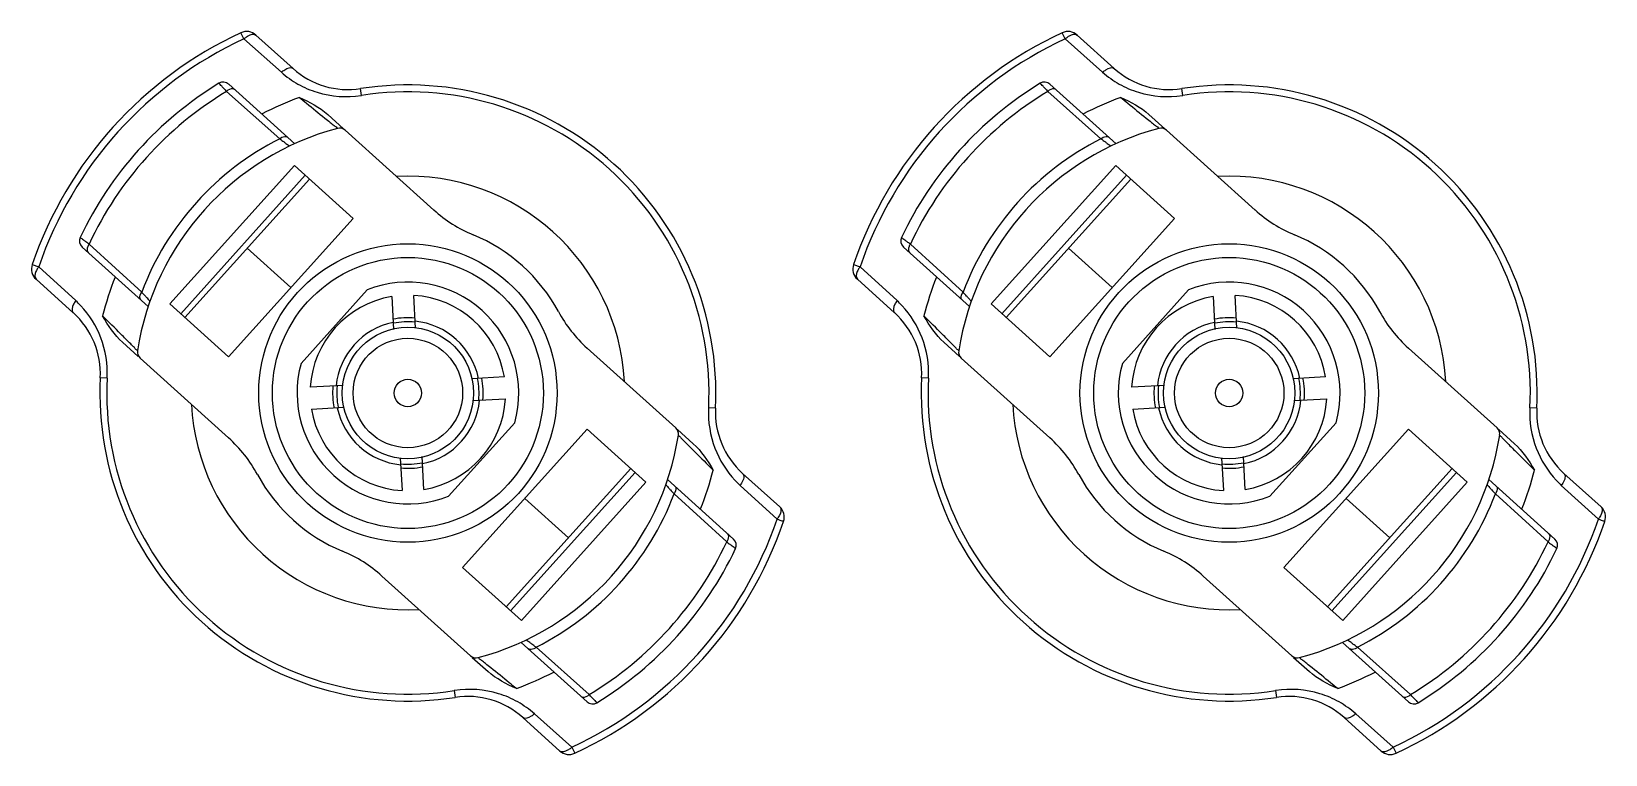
# Model space of a CAD drawing. Header units: millimetres. Extents: x 10297564 to 11610295, y -9287743 to -8409454.
# Drawn here: x 10493704 to 10494858, y -9075294 to -9074764 of the extents above; entities that cross this region are included whole.
import ezdxf

# ---------------------------------------------------------------- set-up
doc = ezdxf.new("R2010")
doc.units = ezdxf.units.MM
doc.header["$LTSCALE"] = 100
doc.layers.add('-0', color=7, linetype='Continuous')

# ---------------------------------------------------------------- blocks, each defined once
blk = doc.blocks.new('인버터 외형도')
at = {"layer": '-0', "linetype": 'Continuous'}
for p, q in [((93539.21, 55065.96), (93537.63, 55069.37)), ((93539.21, 55065.96), (93559.84, 55047.66)), ((93566.26, 55049.75), (93545.83, 55068.14)), ((93990.68, 55065.96), (93989.1, 55069.37)), ((93990.68, 55065.96), (94011.31, 55047.66)), ((94017.73, 55049.75), (93997.3, 55068.14)), ((93567.18, 55008.42), (93530.88, 55041.1)), ((93603.98, 55034.97), (93603.4, 55038.69)), ((94018.65, 55008.42), (93982.35, 55041.1)), ((94055.45, 55034.97), (94054.87, 55038.69)), ((93529.72, 55037.14), (93558.92, 55011.11)), ((93981.19, 55037.14), (94010.39, 55011.11)), ((93594.01, 55016.66), (93585.3, 55024.5)), ((94045.48, 55016.66), (94036.77, 55024.5)), ((93594.93, 55015.83), (93643.64, 54971.97)), ((94046.4, 55015.83), (94095.11, 54971.97)), ((93567, 54996.43), (93498.52, 54920.38)), ((93567, 54996.43), (93599.33, 54967.32)), ((94018.47, 54996.43), (93949.99, 54920.38)), ((94018.47, 54996.43), (94050.8, 54967.32)), ((93572.98, 54991.05), (93504.5, 54915)), ((93575.28, 54988.97), (93506.81, 54912.92)), ((94024.45, 54991.05), (93955.97, 54915)), ((94026.75, 54988.97), (93958.28, 54912.92)), ((93599.33, 54967.32), (93530.85, 54891.27)), ((94050.8, 54967.32), (93982.32, 54891.27)), ((93483.08, 54926.89), (93454.14, 54953.2)), ((93934.55, 54926.89), (93905.61, 54953.2)), ((93486.62, 54918.95), (93450.33, 54951.63)), ((93541.05, 54950.95), (93565.09, 54929.3)), ((93938.09, 54918.95), (93901.8, 54951.63)), ((93992.52, 54950.95), (94016.56, 54929.3)), ((93422.91, 54941.96), (93426.47, 54940.75)), ((93446.83, 54922.15), (93426.47, 54940.75)), ((93874.38, 54941.96), (93877.94, 54940.75)), ((93898.3, 54922.15), (93877.94, 54940.75)), ((93425, 54933.94), (93445.42, 54915.55)), ((93570.67, 54887.7), (93607.04, 54928.1)), ((93876.47, 54933.94), (93896.89, 54915.55)), ((94022.14, 54887.7), (94058.51, 54928.1)), ((93530.85, 54891.27), (93498.52, 54920.38)), ((93620.59, 54924.42), (93621.54, 54906.36)), ((93633.56, 54906.99), (93632.61, 54925.05)), ((93982.32, 54891.27), (93949.99, 54920.38)), ((94072.06, 54924.42), (94073.01, 54906.36)), ((94085.03, 54906.99), (94084.08, 54925.05)), ((93481.13, 54891.49), (93472.52, 54899.25)), ((93776.64, 54852.22), (93727.93, 54896.07)), ((93932.6, 54891.49), (93923.99, 54899.25)), ((94228.11, 54852.22), (94179.4, 54896.07)), ((93482.15, 54890.57), (93530.86, 54846.72)), ((93933.62, 54890.57), (93982.33, 54846.72)), ((93464.06, 54879.58), (93460.3, 54879.76)), ((93593.8, 54875.56), (93575.74, 54874.61)), ((93682.42, 54880.2), (93664.36, 54879.26)), ((93915.53, 54879.58), (93911.77, 54879.76)), ((94045.27, 54875.56), (94027.21, 54874.61)), ((94133.89, 54880.2), (94115.83, 54879.26)), ((93664.99, 54867.23), (93683.05, 54868.18)), ((94116.46, 54867.23), (94134.52, 54868.18)), ((93576.37, 54862.59), (93594.43, 54863.54)), ((93798.49, 54863.03), (93794.73, 54863.22)), ((94027.84, 54862.59), (94045.9, 54863.54)), ((94249.96, 54863.03), (94246.2, 54863.22)), ((93688.12, 54855.09), (93651.75, 54814.69)), ((93659.46, 54775.47), (93727.94, 54851.52)), ((93727.94, 54851.52), (93760.27, 54822.41)), ((93777.66, 54851.3), (93786.27, 54843.54)), ((94139.59, 54855.09), (94103.22, 54814.69)), ((94110.93, 54775.47), (94179.41, 54851.52)), ((94179.41, 54851.52), (94211.74, 54822.41)), ((94229.13, 54851.3), (94237.74, 54843.54)), ((93625.23, 54835.8), (93626.18, 54817.74)), ((93638.2, 54818.37), (93637.26, 54836.43)), ((94076.7, 54835.8), (94077.65, 54817.74)), ((94089.67, 54818.37), (94088.73, 54836.43)), ((93683.51, 54753.82), (93751.98, 54829.87)), ((93685.81, 54751.75), (93754.29, 54827.79)), ((93760.27, 54822.41), (93691.8, 54746.36)), ((93808.47, 54791.16), (93772.17, 54823.84)), ((93833.8, 54808.86), (93813.37, 54827.24)), ((94134.98, 54753.82), (94203.45, 54829.87)), ((94137.28, 54751.75), (94205.76, 54827.79)), ((94211.74, 54822.41), (94143.27, 54746.36)), ((94259.93, 54791.16), (94223.64, 54823.84)), ((94285.27, 54808.86), (94264.84, 54827.24)), ((93775.71, 54815.9), (93804.65, 54789.59)), ((93811.96, 54820.65), (93832.32, 54802.04)), ((94227.18, 54815.9), (94256.12, 54789.59)), ((94263.43, 54820.65), (94283.79, 54802.04)), ((93717.75, 54791.84), (93693.7, 54813.49)), ((94169.22, 54791.84), (94145.17, 54813.49)), ((93615.15, 54770.82), (93663.86, 54726.96)), ((93691.8, 54746.36), (93659.46, 54775.47)), ((94066.62, 54770.82), (94115.33, 54726.96)), ((94143.27, 54746.36), (94110.93, 54775.47)), ((93727.91, 54701.69), (93691.62, 54734.37)), ((93729.07, 54705.65), (93699.88, 54731.68)), ((94179.38, 54701.69), (94143.09, 54734.37)), ((94180.54, 54705.65), (94151.35, 54731.68)), ((93664.79, 54726.13), (93673.49, 54718.29)), ((94116.26, 54726.13), (94124.96, 54718.29)), ((93654.81, 54707.82), (93655.39, 54704.1)), ((94106.28, 54707.82), (94106.86, 54704.1)), ((93692.54, 54693.04), (93712.96, 54674.65)), ((93719.58, 54676.83), (93698.95, 54695.13)), ((94144.01, 54693.04), (94164.43, 54674.65)), ((94171.05, 54676.83), (94150.42, 54695.13)), ((93719.58, 54676.83), (93721.16, 54673.42)), ((94171.05, 54676.83), (94172.63, 54673.42))]:
    blk.add_line(p, q, dxfattribs=at)
for centre, radius in [((93629.4, 54871.4), 82.02), ((94080.87, 54871.4), 82.02), ((93629.4, 54871.4), 74.49), ((94080.87, 54871.4), 74.49), ((93629.4, 54871.4), 36.12), ((93629.4, 54871.4), 30.1), ((94080.87, 54871.4), 36.12), ((94080.87, 54871.4), 30.1), ((93629.4, 54871.4), 7.52), ((94080.87, 54871.4), 7.52)]:
    blk.add_circle(centre, radius, dxfattribs=at)
for centre, radius, start, end in [((93629.4, 54871.4), 218.21, 114.8676, 161.1324), ((93629.4, 54871.4), 214.45, 114.86886, 161.13137), ((93540.8, 55062.55), 7.52, 48.00002, 114.8676), ((93549.21, 55055.11), 14.76, 129.29615, 132.65506), ((94080.87, 54871.4), 218.21, 114.8676, 161.1324), ((94080.87, 54871.4), 214.45, 114.86886, 161.13137), ((93992.27, 55062.55), 7.52, 48.00002, 114.8676), ((94000.68, 55055.11), 14.76, 129.29615, 132.65506), ((93596.47, 55083.3), 45.15, 227.99998, 278.83328), ((94047.94, 55083.3), 45.15, 227.99998, 278.83328), ((93629.4, 54871.4), 199.4, 121.39845, 154.60155), ((93527.86, 55037.74), 4.51, 48, 121.39845), ((93752.04, 55248.79), 306.96, 223.18114, 223.59097), ((93629.4, 54871.4), 169.3, 357.16671, 98.83329), ((94080.87, 54871.4), 199.4, 121.39845, 154.60155), ((93979.33, 55037.74), 4.51, 48, 121.39845), ((94203.51, 55248.79), 306.96, 223.18114, 223.59097), ((94080.87, 54871.4), 169.3, 357.16671, 98.83329), ((93629.4, 54871.4), 193.41, 121.02237, 154.97763), ((93629.4, 54871.4), 173.06, 110.16143, 117.59726), ((93597.15, 55074.24), 39.86, 279.43841, 279.86675), ((93629.4, 54871.4), 165.54, 357.16759, 98.83305), ((94080.87, 54871.4), 193.41, 121.02237, 154.97763), ((94080.87, 54871.4), 173.06, 110.16143, 117.59726), ((94048.62, 55074.24), 39.86, 279.43841, 279.86675), ((94080.87, 54871.4), 165.54, 357.16759, 98.83305), ((93629.4, 54871.4), 150.49, 104.88018, 171.11982), ((93591.91, 55012.48), 4.51, 48, 104.88018), ((94080.87, 54871.4), 150.49, 104.88018, 171.11982), ((94043.38, 55012.48), 4.51, 48, 104.88018), ((93629.4, 54871.4), 156.48, 116.76957, 159.23012), ((93758.95, 55279.42), 334.64, 233.80746, 233.93166), ((94080.87, 54871.4), 156.48, 116.76957, 159.23012), ((94210.42, 55279.42), 334.64, 233.80746, 233.93166), ((93629.4, 54871.4), 119.18, 3, 93), ((94080.87, 54871.4), 119.18, 3, 93), ((93693.99, 55027.89), 75.24, 228, 247.57184), ((94145.46, 55027.89), 75.24, 228, 247.57184), ((93453.35, 54954.98), 4.51, 154.60155, 228), ((93268.16, 54711.63), 304.87, 52.40839, 52.82099), ((93629.4, 54871.4), 94.06, 28.42816, 67.57184), ((93904.82, 54954.98), 4.51, 154.60155, 228), ((93719.63, 54711.63), 304.87, 52.40839, 52.82099), ((94080.87, 54871.4), 94.06, 28.42816, 67.57184), ((93430.03, 54939.53), 7.52, 161.1324, 227.99998), ((93438.29, 54931.95), 14.73, 143.34326, 146.70726), ((93629.4, 54871.4), 173.06, 158.40274, 165.83857), ((93881.5, 54939.53), 7.52, 161.1324, 227.99998), ((93889.76, 54931.95), 14.73, 143.34326, 146.70726), ((94080.87, 54871.4), 173.06, 158.40274, 165.83857), ((93629.4, 54871.4), 60.95, 344.48364, 111.51636), ((94080.87, 54871.4), 60.95, 344.48364, 111.51636), ((93392.81, 54865.9), 77.98, 43.2552, 46.15519), ((93238.63, 54701.23), 332.65, 42.06884, 42.19356), ((93629.4, 54871.4), 53.75, 99.43017, 176.56979), ((93629.4, 54871.4), 53.75, 9.43018, 86.56983), ((93844.28, 54865.9), 77.98, 43.2552, 46.15519), ((93690.1, 54701.23), 332.65, 42.06884, 42.19356), ((94080.87, 54871.4), 53.75, 99.43017, 176.56979), ((94080.87, 54871.4), 53.75, 9.43018, 86.56983), ((93415.21, 54882), 45.15, 357.16671, 48.00001), ((93629.4, 54871.4), 39.64, 101.73415, 174.26585), ((93629.4, 54871.4), 41.38, 84.6364, 101.3636), ((93629.4, 54871.4), 39.13, 84.24614, 101.75386), ((93629.4, 54871.4), 39.64, 11.73415, 84.26585), ((93778.28, 54951.99), 75.24, 208.42816, 228), ((93866.68, 54882), 45.15, 357.16671, 48.00001), ((94080.87, 54871.4), 39.64, 101.73415, 174.26585), ((94080.87, 54871.4), 41.38, 84.6364, 101.3636), ((94080.87, 54871.4), 39.13, 84.24614, 101.75386), ((94080.87, 54871.4), 39.64, 11.73415, 84.26585), ((94229.75, 54951.99), 75.24, 208.42816, 228), ((93485.17, 54893.93), 4.51, 171.11982, 228), ((93936.64, 54893.93), 4.51, 171.11982, 228), ((93629.4, 54871.4), 60.95, 164.48364, 291.51636), ((94080.87, 54871.4), 60.95, 164.48364, 291.51636), ((93629.4, 54871.4), 169.3, 177.16671, 278.83329), ((93629.4, 54871.4), 165.54, 177.16759, 278.83305), ((93422.66, 54882.32), 41.49, 356.21331, 356.63414), ((93629.4, 54871.4), 41.38, 174.6364, 191.3636), ((93629.4, 54871.4), 39.13, 174.24614, 191.75386), ((93629.4, 54871.4), 39.13, 354.24614, 11.75386), ((93629.4, 54871.4), 41.38, 354.6364, 11.3636), ((94080.87, 54871.4), 169.3, 177.16671, 278.83329), ((94080.87, 54871.4), 165.54, 177.16759, 278.83305), ((93874.13, 54882.32), 41.49, 356.21331, 356.63414), ((94080.87, 54871.4), 41.38, 174.6364, 191.3636), ((94080.87, 54871.4), 39.13, 174.24614, 191.75386), ((94080.87, 54871.4), 39.13, 354.24614, 11.75386), ((94080.87, 54871.4), 41.38, 354.6364, 11.3636), ((93629.4, 54871.4), 39.64, 281.73415, 354.26585), ((93629.4, 54871.4), 53.75, 279.43017, 356.56979), ((94080.87, 54871.4), 39.64, 281.73415, 354.26585), ((94080.87, 54871.4), 53.75, 279.43017, 356.56979), ((93629.4, 54871.4), 119.18, 183, 273), ((93629.4, 54871.4), 53.75, 189.43018, 266.56983), ((93629.4, 54871.4), 39.64, 191.73415, 264.26585), ((93836.2, 54860.48), 41.56, 176.21907, 176.63928), ((93843.58, 54860.8), 45.15, 177.16671, 228.00002), ((94080.87, 54871.4), 119.18, 183, 273), ((94080.87, 54871.4), 53.75, 189.43018, 266.56983), ((94080.87, 54871.4), 39.64, 191.73415, 264.26585), ((94287.67, 54860.48), 41.56, 176.21907, 176.63928), ((94295.05, 54860.8), 45.15, 177.16671, 228.00002), ((93773.62, 54848.86), 4.51, 351.11982, 48), ((94225.09, 54848.86), 4.51, 351.11982, 48), ((93480.51, 54790.8), 75.24, 28.42816, 48), ((93629.4, 54871.4), 150.49, 284.88018, 351.11982), ((93931.98, 54790.8), 75.24, 28.42816, 48), ((94080.87, 54871.4), 150.49, 284.88018, 351.11982), ((93629.4, 54871.4), 39.13, 264.24614, 281.75386), ((94080.87, 54871.4), 39.13, 264.24614, 281.75386), ((93629.4, 54871.4), 94.06, 208.42816, 247.57184), ((93629.4, 54871.4), 41.38, 264.6364, 281.3636), ((93629.4, 54871.4), 173.06, 338.40274, 345.83857), ((93865.98, 54876.88), 77.97, 223.25525, 226.15551), ((94080.87, 54871.4), 94.06, 208.42816, 247.57184), ((94080.87, 54871.4), 41.38, 264.6364, 281.3636), ((94080.87, 54871.4), 173.06, 338.40274, 345.83857), ((94317.45, 54876.88), 77.97, 223.25525, 226.15551), ((93629.4, 54871.4), 156.48, 296.76957, 339.23012), ((94020.16, 55041.56), 332.65, 222.06884, 222.19356), ((94080.87, 54871.4), 156.48, 296.76957, 339.23012), ((94471.63, 55041.56), 332.65, 222.06884, 222.19356), ((93828.76, 54803.26), 7.52, 341.1324, 47.99998), ((94280.23, 54803.26), 7.52, 341.1324, 47.99998), ((93629.4, 54871.4), 214.45, 294.86846, 341.13116), ((93629.4, 54871.4), 218.21, 294.8676, 341.1324), ((93820.76, 54810.63), 14.41, 323.32345, 326.80304), ((94080.87, 54871.4), 214.45, 294.86846, 341.13116), ((94080.87, 54871.4), 218.21, 294.8676, 341.1324), ((94272.23, 54810.63), 14.41, 323.32345, 326.80304), ((93629.4, 54871.4), 193.41, 301.02237, 334.97763), ((93990.63, 55031.16), 304.87, 232.40839, 232.82099), ((93805.44, 54787.81), 4.51, 334.60155, 48), ((94080.87, 54871.4), 193.41, 301.02237, 334.97763), ((94442.1, 55031.16), 304.87, 232.40839, 232.82099), ((94256.91, 54787.81), 4.51, 334.60155, 48), ((93564.8, 54714.9), 75.24, 48, 67.57184), ((93629.4, 54871.4), 199.4, 301.39845, 334.60155), ((94016.27, 54714.9), 75.24, 48, 67.57184), ((94080.87, 54871.4), 199.4, 301.39845, 334.60155), ((93499.84, 54463.37), 334.64, 53.80746, 53.93166), ((93951.31, 54463.37), 334.64, 53.80746, 53.93166), ((93666.88, 54730.32), 4.51, 228, 284.88018), ((94118.35, 54730.32), 4.51, 228, 284.88018), ((93629.4, 54871.4), 173.06, 290.16143, 297.59726), ((94080.87, 54871.4), 173.06, 290.16143, 297.59726), ((93661.65, 54668.48), 39.93, 99.4331, 99.86081), ((93662.33, 54659.49), 45.15, 47.99998, 98.83328), ((93730.93, 54705.05), 4.51, 228, 301.39845), ((93506.75, 54494), 306.96, 43.18114, 43.59097), ((94113.12, 54668.48), 39.93, 99.4331, 99.86081), ((94113.8, 54659.49), 45.15, 47.99998, 98.83328), ((94182.4, 54705.05), 4.51, 228, 301.39845), ((93958.22, 54494), 306.96, 43.18114, 43.59097), ((93709.57, 54687.7), 14.77, 309.29306, 312.64696), ((94161.04, 54687.7), 14.77, 309.29306, 312.64696), ((93717.99, 54680.24), 7.52, 228.00002, 294.8676), ((94169.46, 54680.24), 7.52, 228.00002, 294.8676)]:
    blk.add_arc(centre, radius, start, end, dxfattribs=at)
for points, knots in [([(93539.86, 55066.53), (93540.42, 55066.98), (93542.03, 55068.16), (93544.79, 55069.08), (93545.83, 55068.14)], [0, 0, 0, 0, 0.338702, 1, 1, 1, 1]), ([(93991.33, 55066.53), (93991.89, 55066.98), (93993.5, 55068.16), (93996.26, 55069.08), (93997.3, 55068.14)], [0, 0, 0, 0, 0.338702, 1, 1, 1, 1]), ([(93559.84, 55047.66), (93560.41, 55048.17), (93562.09, 55049.52), (93565.11, 55050.78), (93566.26, 55049.75)], [0, 0, 0, 0, 0.332084, 1, 1, 1, 1]), ([(93559.84, 55047.66), (93562.69, 55045.26), (93568.83, 55040.72), (93583.33, 55034.65), (93595.74, 55033.6), (93603.68, 55034.92)], [0, 0, 0, 0, 0.238069, 0.484653, 1, 1, 1, 1]), ([(94011.31, 55047.66), (94011.88, 55048.17), (94013.56, 55049.52), (94016.58, 55050.78), (94017.73, 55049.75)], [0, 0, 0, 0, 0.332084, 1, 1, 1, 1]), ([(94011.31, 55047.66), (94014.16, 55045.26), (94020.3, 55040.72), (94034.8, 55034.65), (94047.21, 55033.6), (94055.15, 55034.92)], [0, 0, 0, 0, 0.238069, 0.484653, 1, 1, 1, 1]), ([(93528.21, 55038.73), (93527.83, 55039.14), (93527.16, 55039.81), (93526.34, 55040.83), (93525.79, 55041.14), (93525.59, 55041.64), (93525.51, 55041.6)], [0, 0, 0, 0, 0.424919, 0.740108, 0.93407, 1, 1, 1, 1]), ([(93534.14, 55038.16), (93533.91, 55038.37), (93532.35, 55039.03), (93530.67, 55038), (93529.72, 55037.14)], [0, 0, 0, 0, 0.196664, 1, 1, 1, 1]), ([(93979.68, 55038.73), (93979.3, 55039.14), (93978.63, 55039.81), (93977.8, 55040.83), (93977.26, 55041.14), (93977.06, 55041.64), (93976.98, 55041.6)], [0, 0, 0, 0, 0.424919, 0.740108, 0.93407, 1, 1, 1, 1]), ([(93985.61, 55038.16), (93985.38, 55038.37), (93983.82, 55039.03), (93982.14, 55038), (93981.19, 55037.14)], [0, 0, 0, 0, 0.196664, 1, 1, 1, 1]), ([(93569.75, 55033.85), (93571.07, 55032.79), (93575.72, 55028.98), (93580.38, 55025.17), (93583.75, 55022.46)], [0, 0, 0, 0, 0.281113, 1, 1, 1, 1]), ([(94021.22, 55033.85), (94022.54, 55032.79), (94027.19, 55028.98), (94031.85, 55025.17), (94035.22, 55022.46)], [0, 0, 0, 0, 0.281113, 1, 1, 1, 1]), ([(93583.75, 55022.46), (93584.72, 55021.68), (93586.44, 55020.37), (93588.58, 55018.41), (93590.01, 55017.7), (93590.55, 55016.79), (93590.75, 55016.84)], [0, 0, 0, 0, 0.416449, 0.733013, 0.931329, 1, 1, 1, 1]), ([(94035.22, 55022.46), (94036.19, 55021.68), (94037.91, 55020.37), (94040.05, 55018.41), (94041.48, 55017.7), (94042.02, 55016.79), (94042.22, 55016.84)], [0, 0, 0, 0, 0.416449, 0.733013, 0.931329, 1, 1, 1, 1]), ([(93558.92, 55011.11), (93559.27, 55011.41), (93560.42, 55012.27), (93562.39, 55012.73), (93563.16, 55012.04)], [0, 0, 0, 0, 0.312788, 1, 1, 1, 1]), ([(94010.39, 55011.11), (94010.74, 55011.41), (94011.89, 55012.27), (94013.86, 55012.73), (94014.63, 55012.04)], [0, 0, 0, 0, 0.312788, 1, 1, 1, 1]), ([(93561.93, 55008.92), (93562.54, 55008.48), (93563.31, 55007.78), (93564.16, 55007.43), (93564.36, 55007.11), (93564.43, 55007.14)], [0, 0, 0, 0, 0.736988, 0.932727, 1, 1, 1, 1]), ([(94013.4, 55008.92), (94014.01, 55008.48), (94014.78, 55007.78), (94015.63, 55007.43), (94015.83, 55007.11), (94015.9, 55007.14)], [0, 0, 0, 0, 0.736988, 0.932727, 1, 1, 1, 1]), ([(93449.27, 54956.92), (93449.23, 54956.84), (93449.75, 54956.69), (93450.12, 54956.18), (93451.22, 54955.47), (93451.95, 54954.87), (93452.4, 54954.53)], [0, 0, 0, 0, 0.065935, 0.259896, 0.575085, 1, 1, 1, 1]), ([(93454.14, 54953.2), (93453.85, 54952.8), (93453.05, 54951.52), (93452.79, 54949.41), (93453.58, 54948.7)], [0, 0, 0, 0, 0.318855, 1, 1, 1, 1]), ([(93900.74, 54956.92), (93900.7, 54956.84), (93901.22, 54956.69), (93901.59, 54956.18), (93902.69, 54955.47), (93903.42, 54954.87), (93903.87, 54954.53)], [0, 0, 0, 0, 0.065935, 0.259896, 0.575085, 1, 1, 1, 1]), ([(93905.61, 54953.2), (93905.32, 54952.8), (93904.52, 54951.52), (93904.26, 54949.41), (93905.05, 54948.7)], [0, 0, 0, 0, 0.318855, 1, 1, 1, 1]), ([(93425.98, 54940.04), (93425.58, 54939.44), (93424.58, 54937.72), (93423.95, 54934.87), (93425, 54933.94)], [0, 0, 0, 0, 0.338669, 1, 1, 1, 1]), ([(93877.45, 54940.04), (93877.05, 54939.44), (93876.05, 54937.72), (93875.42, 54934.87), (93876.47, 54933.94)], [0, 0, 0, 0, 0.338669, 1, 1, 1, 1]), ([(93482.6, 54922.57), (93482.39, 54922.76), (93481.62, 54924.18), (93482.38, 54925.87), (93483.08, 54926.89)], [0, 0, 0, 0, 0.191653, 1, 1, 1, 1]), ([(93934.07, 54922.57), (93933.86, 54922.76), (93933.09, 54924.18), (93933.85, 54925.87), (93934.55, 54926.89)], [0, 0, 0, 0, 0.191653, 1, 1, 1, 1]), ([(93446.83, 54922.15), (93446.38, 54921.52), (93445.21, 54919.72), (93444.27, 54916.58), (93445.42, 54915.55)], [0, 0, 0, 0, 0.332083, 1, 1, 1, 1]), ([(93464.08, 54879.88), (93464.51, 54887.24), (93462.11, 54901.83), (93454.35, 54914.29), (93449.61, 54919.34)], [0, 0, 0, 0, 0.515411, 1, 1, 1, 1]), ([(93487.61, 54921.82), (93487.63, 54921.89), (93487.29, 54922.06), (93486.85, 54922.87), (93486.07, 54923.56), (93485.57, 54924.12)], [0, 0, 0, 0, 0.067289, 0.263023, 1, 1, 1, 1]), ([(93898.3, 54922.15), (93897.85, 54921.52), (93896.68, 54919.72), (93895.74, 54916.58), (93896.89, 54915.55)], [0, 0, 0, 0, 0.332083, 1, 1, 1, 1]), ([(93915.55, 54879.88), (93915.98, 54887.24), (93913.58, 54901.83), (93905.82, 54914.29), (93901.08, 54919.34)], [0, 0, 0, 0, 0.515411, 1, 1, 1, 1]), ([(93939.08, 54921.82), (93939.1, 54921.89), (93938.76, 54922.06), (93938.32, 54922.87), (93937.54, 54923.56), (93937.04, 54924.12)], [0, 0, 0, 0, 0.067289, 0.263023, 1, 1, 1, 1]), ([(93474.39, 54901), (93473.48, 54901.91), (93469.24, 54906.19), (93464.92, 54910.38), (93461.59, 54913.74)], [0, 0, 0, 0, 0.214659, 1, 1, 1, 1]), ([(93925.86, 54901), (93924.95, 54901.91), (93920.71, 54906.19), (93916.39, 54910.38), (93913.06, 54913.74)], [0, 0, 0, 0, 0.214659, 1, 1, 1, 1]), ([(93480.71, 54894.63), (93480.74, 54894.83), (93479.77, 54895.27), (93478.92, 54896.62), (93476.75, 54898.54), (93475.27, 54900.11), (93474.39, 54901)], [0, 0, 0, 0, 0.068681, 0.266975, 0.583551, 1, 1, 1, 1]), ([(93932.18, 54894.63), (93932.21, 54894.83), (93931.24, 54895.27), (93930.39, 54896.62), (93928.22, 54898.54), (93926.74, 54900.11), (93925.86, 54901)], [0, 0, 0, 0, 0.068681, 0.266975, 0.583551, 1, 1, 1, 1]), ([(93794.71, 54862.91), (93794.28, 54855.56), (93796.68, 54840.96), (93804.45, 54828.5), (93809.19, 54823.45)], [0, 0, 0, 0, 0.515411, 1, 1, 1, 1]), ([(94246.18, 54862.91), (94245.75, 54855.56), (94248.15, 54840.96), (94255.92, 54828.5), (94260.66, 54823.45)], [0, 0, 0, 0, 0.515411, 1, 1, 1, 1]), ([(93778.08, 54848.16), (93778.05, 54847.96), (93779.02, 54847.52), (93779.88, 54846.17), (93782.04, 54844.25), (93783.52, 54842.68), (93784.4, 54841.79)], [0, 0, 0, 0, 0.068681, 0.266975, 0.583551, 1, 1, 1, 1]), ([(93784.4, 54841.79), (93785.31, 54840.88), (93789.55, 54836.6), (93793.87, 54832.41), (93797.2, 54829.05)], [0, 0, 0, 0, 0.214659, 1, 1, 1, 1]), ([(94229.55, 54848.16), (94229.52, 54847.96), (94230.49, 54847.52), (94231.35, 54846.17), (94233.51, 54844.25), (94234.99, 54842.68), (94235.87, 54841.79)], [0, 0, 0, 0, 0.068681, 0.266975, 0.583551, 1, 1, 1, 1]), ([(94235.87, 54841.79), (94236.78, 54840.88), (94241.02, 54836.6), (94245.34, 54832.41), (94248.67, 54829.05)], [0, 0, 0, 0, 0.214659, 1, 1, 1, 1]), ([(93813.37, 54827.24), (93813.66, 54826.98), (93814.68, 54824.66), (93813.12, 54822.24), (93811.96, 54820.65)], [0, 0, 0, 0, 0.166451, 1, 1, 1, 1]), ([(94264.84, 54827.24), (94265.13, 54826.98), (94266.15, 54824.66), (94264.59, 54822.24), (94263.43, 54820.65)], [0, 0, 0, 0, 0.166451, 1, 1, 1, 1]), ([(93771.19, 54820.97), (93771.16, 54820.91), (93771.5, 54820.73), (93771.94, 54819.92), (93772.72, 54819.24), (93773.22, 54818.68)], [0, 0, 0, 0, 0.067289, 0.263023, 1, 1, 1, 1]), ([(93776.19, 54820.22), (93776.41, 54820.03), (93777.18, 54818.61), (93776.41, 54816.92), (93775.71, 54815.9)], [0, 0, 0, 0, 0.191653, 1, 1, 1, 1]), ([(94222.66, 54820.97), (94222.63, 54820.91), (94222.97, 54820.73), (94223.41, 54819.92), (94224.19, 54819.24), (94224.69, 54818.68)], [0, 0, 0, 0, 0.067289, 0.263023, 1, 1, 1, 1]), ([(94227.66, 54820.22), (94227.88, 54820.03), (94228.65, 54818.61), (94227.88, 54816.92), (94227.18, 54815.9)], [0, 0, 0, 0, 0.191653, 1, 1, 1, 1]), ([(93833.8, 54808.85), (93834.08, 54808.6), (93835.07, 54806.51), (93833.79, 54804.23), (93832.82, 54802.75)], [0, 0, 0, 0, 0.177307, 1, 1, 1, 1]), ([(94285.27, 54808.85), (94285.55, 54808.6), (94286.54, 54806.51), (94285.26, 54804.23), (94284.29, 54802.75)], [0, 0, 0, 0, 0.177307, 1, 1, 1, 1]), ([(93832.32, 54802.04), (93832.83, 54801.97), (93833.65, 54801.57), (93834.83, 54801.11), (93835.41, 54801.12), (93835.85, 54800.75), (93835.88, 54800.83)], [0, 0, 0, 0, 0.41407, 0.731866, 0.931777, 1, 1, 1, 1]), ([(94283.79, 54802.04), (94284.3, 54801.97), (94285.12, 54801.57), (94286.3, 54801.11), (94286.88, 54801.12), (94287.32, 54800.75), (94287.35, 54800.83)], [0, 0, 0, 0, 0.41407, 0.731866, 0.931777, 1, 1, 1, 1]), ([(93804.65, 54789.59), (93804.94, 54789.99), (93805.74, 54791.27), (93806, 54793.38), (93805.21, 54794.09)], [0, 0, 0, 0, 0.318855, 1, 1, 1, 1]), ([(93809.52, 54785.87), (93809.56, 54785.95), (93809.04, 54786.1), (93808.68, 54786.61), (93807.57, 54787.32), (93806.84, 54787.92), (93806.39, 54788.26)], [0, 0, 0, 0, 0.065935, 0.259896, 0.575085, 1, 1, 1, 1]), ([(94256.12, 54789.59), (94256.41, 54789.99), (94257.21, 54791.27), (94257.47, 54793.38), (94256.68, 54794.09)], [0, 0, 0, 0, 0.318855, 1, 1, 1, 1]), ([(94260.99, 54785.87), (94261.03, 54785.95), (94260.51, 54786.1), (94260.15, 54786.61), (94259.04, 54787.32), (94258.31, 54787.92), (94257.86, 54788.26)], [0, 0, 0, 0, 0.065935, 0.259896, 0.575085, 1, 1, 1, 1]), ([(93696.86, 54733.87), (93696.25, 54734.31), (93695.49, 54735.01), (93694.64, 54735.36), (93694.43, 54735.68), (93694.37, 54735.65)], [0, 0, 0, 0, 0.736988, 0.932727, 1, 1, 1, 1]), ([(93699.88, 54731.68), (93699.52, 54731.38), (93698.37, 54730.53), (93696.4, 54730.07), (93695.63, 54730.76)], [0, 0, 0, 0, 0.312788, 1, 1, 1, 1]), ([(94148.33, 54733.87), (94147.72, 54734.31), (94146.96, 54735.01), (94146.1, 54735.36), (94145.9, 54735.68), (94145.84, 54735.65)], [0, 0, 0, 0, 0.736988, 0.932727, 1, 1, 1, 1]), ([(94151.35, 54731.68), (94150.99, 54731.38), (94149.84, 54730.53), (94147.87, 54730.07), (94147.1, 54730.76)], [0, 0, 0, 0, 0.312788, 1, 1, 1, 1]), ([(93675.04, 54720.33), (93674.07, 54721.11), (93672.35, 54722.42), (93670.21, 54724.38), (93668.78, 54725.09), (93668.24, 54726.01), (93668.04, 54725.95)], [0, 0, 0, 0, 0.416449, 0.733013, 0.931329, 1, 1, 1, 1]), ([(93689.05, 54708.94), (93687.73, 54710), (93683.07, 54713.81), (93678.41, 54717.62), (93675.04, 54720.33)], [0, 0, 0, 0, 0.281113, 1, 1, 1, 1]), ([(94126.51, 54720.33), (94125.54, 54721.11), (94123.82, 54722.42), (94121.68, 54724.38), (94120.25, 54725.09), (94119.71, 54726.01), (94119.51, 54725.95)], [0, 0, 0, 0, 0.416449, 0.733013, 0.931329, 1, 1, 1, 1]), ([(94140.51, 54708.94), (94139.2, 54710), (94134.54, 54713.81), (94129.88, 54717.62), (94126.51, 54720.33)], [0, 0, 0, 0, 0.281113, 1, 1, 1, 1]), ([(93698.95, 54695.13), (93696.1, 54697.53), (93689.96, 54702.07), (93675.46, 54708.14), (93663.06, 54709.19), (93655.11, 54707.87)], [0, 0, 0, 0, 0.238069, 0.484653, 1, 1, 1, 1]), ([(93724.65, 54704.63), (93724.88, 54704.42), (93726.45, 54703.77), (93728.12, 54704.79), (93729.07, 54705.65)], [0, 0, 0, 0, 0.196664, 1, 1, 1, 1]), ([(93730.58, 54704.06), (93730.96, 54703.65), (93731.63, 54702.99), (93732.46, 54701.96), (93733, 54701.65), (93733.21, 54701.15), (93733.28, 54701.2)], [0, 0, 0, 0, 0.424919, 0.740108, 0.93407, 1, 1, 1, 1]), ([(94150.42, 54695.13), (94147.57, 54697.53), (94141.43, 54702.07), (94126.93, 54708.14), (94114.53, 54709.19), (94106.58, 54707.87)], [0, 0, 0, 0, 0.238069, 0.484653, 1, 1, 1, 1]), ([(94176.12, 54704.63), (94176.35, 54704.42), (94177.91, 54703.77), (94179.59, 54704.79), (94180.54, 54705.65)], [0, 0, 0, 0, 0.196664, 1, 1, 1, 1]), ([(94182.05, 54704.06), (94182.43, 54703.65), (94183.1, 54702.99), (94183.93, 54701.96), (94184.47, 54701.65), (94184.68, 54701.15), (94184.75, 54701.2)], [0, 0, 0, 0, 0.424919, 0.740108, 0.93407, 1, 1, 1, 1]), ([(93698.95, 54695.13), (93698.38, 54694.62), (93696.71, 54693.27), (93693.68, 54692.01), (93692.54, 54693.04)], [0, 0, 0, 0, 0.332084, 1, 1, 1, 1]), ([(94150.42, 54695.13), (94149.85, 54694.62), (94148.18, 54693.27), (94145.15, 54692.01), (94144.01, 54693.04)], [0, 0, 0, 0, 0.332084, 1, 1, 1, 1]), ([(93718.93, 54676.27), (93718.37, 54675.81), (93716.77, 54674.64), (93714, 54673.71), (93712.96, 54674.65)], [0, 0, 0, 0, 0.338712, 1, 1, 1, 1]), ([(94170.4, 54676.27), (94169.84, 54675.81), (94168.24, 54674.64), (94165.47, 54673.71), (94164.43, 54674.65)], [0, 0, 0, 0, 0.338712, 1, 1, 1, 1])]:
    blk.add_open_spline(points, degree=3, knots=knots, dxfattribs=at)
for points in [[(93569.75, 55033.85), (93575.23, 55031.3), (93580.8, 55028.54), (93585.3, 55024.5)], [(94021.22, 55033.85), (94026.7, 55031.3), (94032.27, 55028.54), (94036.77, 55024.5)], [(93558.92, 55011.11), (93559.73, 55010.53), (93560.54, 55009.94), (93561.35, 55009.35)], [(94010.38, 55011.11), (94011.2, 55010.53), (94012.01, 55009.94), (94012.82, 55009.35)], [(93485.08, 54924.65), (93484.41, 54925.39), (93483.74, 54926.13), (93483.08, 54926.89)], [(93936.55, 54924.65), (93935.88, 54925.39), (93935.21, 54926.13), (93934.55, 54926.89)], [(93472.52, 54899.25), (93468.03, 54903.3), (93464.7, 54908.55), (93461.59, 54913.74)], [(93923.99, 54899.25), (93919.5, 54903.3), (93916.17, 54908.55), (93913.06, 54913.74)], [(93786.27, 54843.54), (93790.76, 54839.49), (93794.09, 54834.24), (93797.2, 54829.05)], [(94237.74, 54843.54), (94242.23, 54839.49), (94245.56, 54834.24), (94248.67, 54829.05)], [(93773.71, 54818.14), (93774.38, 54817.4), (93775.05, 54816.66), (93775.71, 54815.9)], [(94225.18, 54818.14), (94225.85, 54817.4), (94226.52, 54816.66), (94227.18, 54815.9)], [(93699.88, 54731.68), (93699.06, 54732.26), (93698.25, 54732.85), (93697.45, 54733.44)], [(94151.35, 54731.68), (94150.53, 54732.26), (94149.72, 54732.85), (94148.92, 54733.44)], [(93689.05, 54708.94), (93683.56, 54711.49), (93677.99, 54714.25), (93673.49, 54718.29)], [(94140.51, 54708.94), (94135.03, 54711.49), (94129.46, 54714.25), (94124.96, 54718.29)]]:
    blk.add_open_spline(points, degree=3, dxfattribs=at)

msp = doc.modelspace()

# ---------------------------------------------------------------- block references
at = {"xscale": 1.333333333333333, "yscale": 1.333333333333333, "zscale": 1.333333333333333}
msp.add_blockref('인버터 외형도', (10369140.6, -9148191), dxfattribs=at)

doc.saveas('drawing.dxf')
